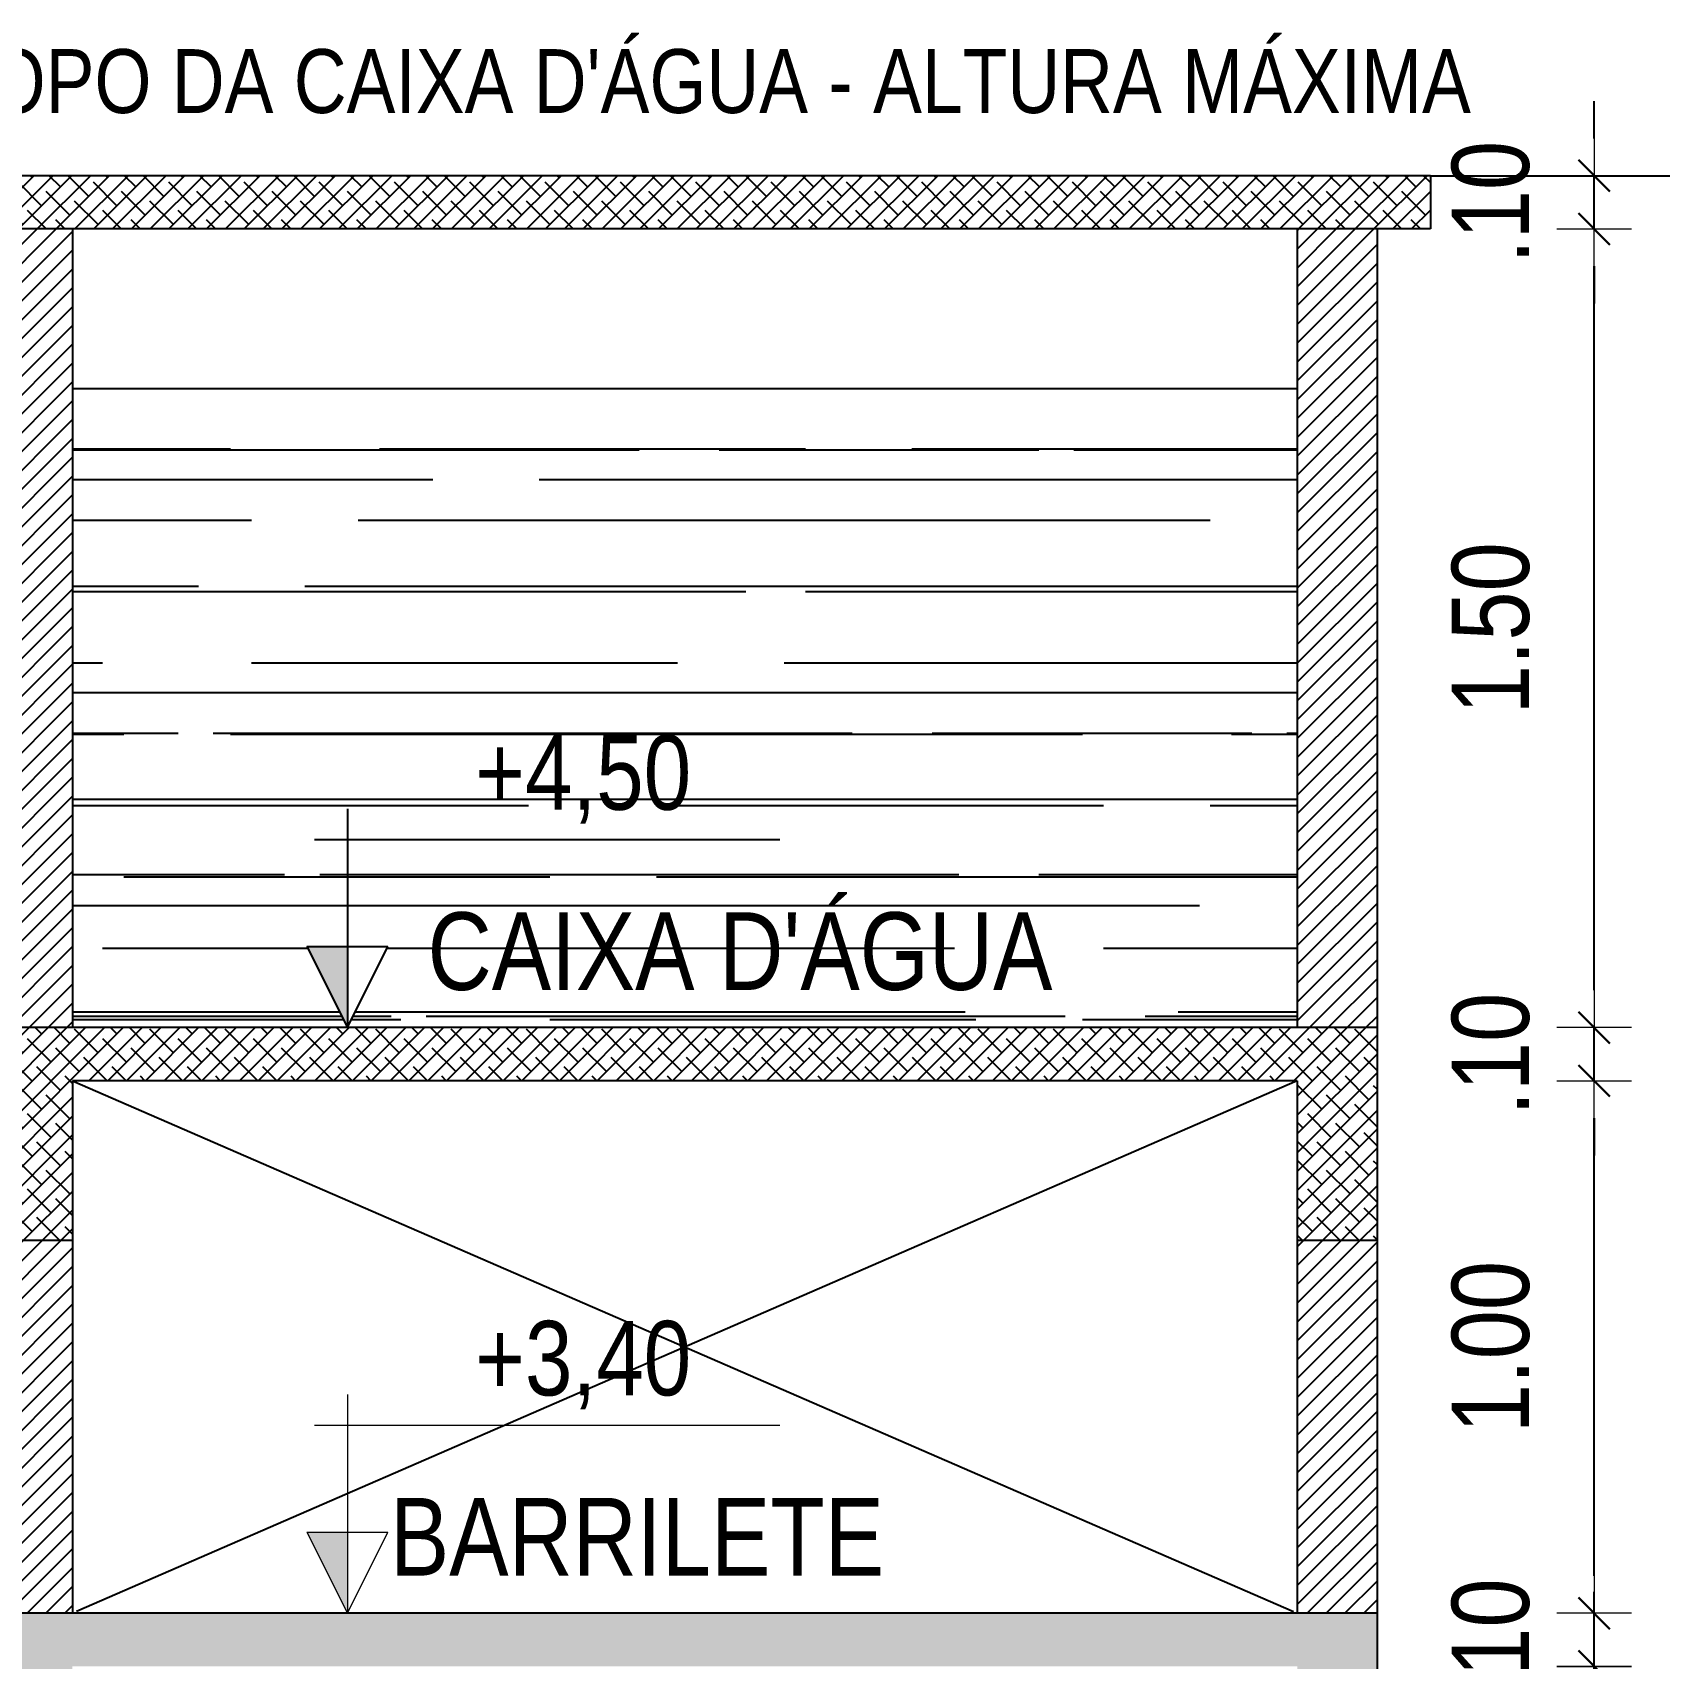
# Model space of a CAD drawing. Header units: millimetres. Extents: x -6300 to 1991, y -4770 to 4545.
# Drawn here: x 1439.665 to 1442.72, y 111.393 to 114.447 of the extents above; entities that cross this region are included whole.
import ezdxf
from ezdxf.enums import TextEntityAlignment as Align

# ---------------------------------------------------------------- set-up
doc = ezdxf.new("R2010")
doc.units = ezdxf.units.MM
doc.header["$LTSCALE"] = 20
doc.header["$MEASUREMENT"] = 0
doc.linetypes.add('HIDDEN2', pattern=[0.1875, 0.125, -0.0625])
doc.layers.get('0').update_dxf_attribs({"linetype": 'CONTINUOUS'})
doc.layers.get('DEFPOINTS').update_dxf_attribs({"linetype": 'CONTINUOUS'})
for name, color, linetype in [('COTA', 7, 'CONTINUOUS'), ('E-hatch', 8, 'CONTINUOUS'), ('E-txt-g', 3, 'CONTINUOUS')]:
    doc.layers.add(name, color=color, linetype=linetype)
for name, color, linetype, lineweight in [('E-Cta-W', 7, 'CONTINUOUS', 20), ('E-Pen-C', 4, 'CONTINUOUS', 15), ('E-Pen-G', 3, 'CONTINUOUS', 30), ('E-Txt-W', 7, 'CONTINUOUS', 20)]:
    doc.layers.add(name, color=color, linetype=linetype, lineweight=lineweight)
doc.styles.add('F2', font='ARIALN.TTF')
doc.styles.add('REG60', font='romans.shx', dxfattribs={"width": 0.8, "height": 0.15})
doc.styles.add('REG80', font='romans.shx', dxfattribs={"width": 0.8, "height": 0.2})
doc.dimstyles.new('DIMENSION-1', dxfattribs={"dimtxt": 0.145, "dimasz": 0.07, "dimexe": 1, "dimexo": 0, "dimgap": 0.12, "dimtad": 1, "dimzin": 7, "dimdsep": 46, "dimtxsty": 'F2', "dimblk1": 'TRACO', "dimblk2": 'TRACO', "dimsah": 1, "dimcen": 1, "dimse1": 1, "dimse2": 1, "dimclrd": 4, "dimclre": 256, "dimclrt": 4, "dimadec": 8, "dimazin": 0, "dimtfac": 1, "dimtix": 1, "dimtmove": 2, "dimatfit": 3, "dimldrblk": 'TRACO', "dimfxl": 1, "dimtolj": 1, "dimtzin": 0, "dimarcsym": 0})
pattern_1 = [(45, (-11.583633, 122.60639), (-0.01767766953, 0.01767766953), []), (135, (-11.583633, 122.60639), (-0.0530330086, 0.01767766953), [0.0625, -0.0375])]

# ---------------------------------------------------------------- blocks, each defined once
blk = doc.blocks.new('TXT-AMB75')
at = {"layer": 'E-txt-g', "style": 'REG80', "width": 0.8, "flags": 8}
blk.add_attdef('TXT', text='', height=0.2, dxfattribs=at).set_placement((0.0055, 0.2964), align=Align.CENTER)
at = {"layer": 'E-Txt-W', "style": 'REG60', "width": 0.8, "flags": 8}
blk.add_attdef('TXT', text='', height=0.15, dxfattribs=at).set_placement((0.0055, 0.0271), align=Align.CENTER)
blk = doc.blocks.new('Ind-Nivel-CT2')
at = {"color": 4}
for p, q in [((0, 0.5868), (0, 0)), ((-0.0885, 0.5046), (1.16, 0.5046)), ((-0.1089, 0.2177), (0, 0)), ((-0.1089, 0.2177), (0.1089, 0.2177)), ((0, 0), (0.1089, 0.2177))]:
    blk.add_line(p, q, dxfattribs=at)
blk.add_solid([(-0.1089, 0.2177), (0, 0.2177), (0, 0)], dxfattribs=at)
at = {"color": 4, "style": 'F2'}
blk.add_attdef('NIVEL1', (0.1617, 0.6014), '', height=0.2, dxfattribs=at)
blk = doc.blocks.new('TRACO')
at = {"layer": 'E-Pen-C'}
for p, q in [((0, 1), (0, -1)), ((-1, 0), (1, 0))]:
    blk.add_line(p, q, dxfattribs=at)
at = {"layer": 'E-Pen-G'}
blk.add_line((-0.424, -0.424), (0.424, 0.424), dxfattribs=at)
blk = doc.blocks.new('*D706')
at = {"layer": 'COTA', "color": 4, "linetype": 'Continuous', "lineweight": -2}
for p, q in [((1442.5979, 111.4475), (1442.5979, 111.5175)), ((1442.5979, 111.0775), (1442.5979, 111.3775)), ((1442.5979, 111.0075), (1442.5979, 110.9375))]:
    blk.add_line(p, q, dxfattribs=at)
at = {"layer": 'DEFPOINTS', "color": 0, "linetype": 'Continuous'}
for p in [(1442.0403, 111.3775), (1442.5979, 111.3775), (1442.1903, 111.0775)]:
    blk.add_point(p, dxfattribs=at)
at = {"layer": 'COTA', "color": 4, "linetype": 'Continuous', "lineweight": -2, "xscale": 0.07, "yscale": 0.07, "zscale": 0.07}
for p, rotation in [((1442.5979, 111.3775), 270), ((1442.5979, 111.0775), 90)]:
    blk.add_blockref('TRACO', p, dxfattribs=dict(at, rotation=rotation))
at = {"layer": 'COTA', "color": 4, "linetype": 'Continuous', "insert": (1442.4039, 111.2275), "char_height": 0.145, "attachment_point": 5, "rotation": 90, "style": 'F2'}
blk.add_mtext('\\A1;.30', dxfattribs=at)
blk = doc.blocks.new('*D707')
at = {"layer": 'COTA', "color": 4, "linetype": 'Continuous', "lineweight": -2}
for p, q in [((1442.5979, 111.5475), (1442.5979, 111.6175)), ((1442.5979, 111.3775), (1442.5979, 111.4775)), ((1442.5979, 111.3075), (1442.5979, 111.2375))]:
    blk.add_line(p, q, dxfattribs=at)
at = {"layer": 'DEFPOINTS', "color": 0, "linetype": 'Continuous'}
for p in [(1442.1903, 111.4775), (1442.5979, 111.4775), (1442.0403, 111.3775)]:
    blk.add_point(p, dxfattribs=at)
at = {"layer": 'COTA', "color": 4, "linetype": 'Continuous', "lineweight": -2, "xscale": 0.07, "yscale": 0.07, "zscale": 0.07}
for p, rotation in [((1442.5979, 111.4775), 270), ((1442.5979, 111.3775), 90)]:
    blk.add_blockref('TRACO', p, dxfattribs=dict(at, rotation=rotation))
at = {"layer": 'COTA', "color": 4, "linetype": 'Continuous', "insert": (1442.4039, 111.4275), "char_height": 0.145, "attachment_point": 5, "rotation": 90, "style": 'F2'}
blk.add_mtext('\\A1;.10', dxfattribs=at)
blk = doc.blocks.new('*D708')
at = {"layer": 'COTA', "color": 4, "linetype": 'Continuous', "lineweight": -2}
blk.add_line((1442.5979, 111.5475), (1442.5979, 112.4075), dxfattribs=at)
at = {"layer": 'DEFPOINTS', "color": 0, "linetype": 'Continuous'}
for p in [(1442.0403, 112.4775), (1442.5979, 112.4775), (1442.1903, 111.4775)]:
    blk.add_point(p, dxfattribs=at)
at = {"layer": 'COTA', "color": 4, "linetype": 'Continuous', "lineweight": -2, "xscale": 0.07, "yscale": 0.07, "zscale": 0.07}
for p, rotation in [((1442.5979, 112.4775), 90), ((1442.5979, 111.4775), 270)]:
    blk.add_blockref('TRACO', p, dxfattribs=dict(at, rotation=rotation))
at = {"layer": 'COTA', "color": 4, "linetype": 'Continuous', "insert": (1442.4039, 111.9775), "char_height": 0.145, "attachment_point": 5, "rotation": 90, "style": 'F2'}
blk.add_mtext('\\A1;1.00', dxfattribs=at)
blk = doc.blocks.new('*D709')
at = {"layer": 'COTA', "color": 4, "linetype": 'Continuous', "lineweight": -2}
for p, q in [((1442.5979, 112.6475), (1442.5979, 112.7175)), ((1442.5979, 112.4775), (1442.5979, 112.5775)), ((1442.5979, 112.4075), (1442.5979, 112.3375))]:
    blk.add_line(p, q, dxfattribs=at)
at = {"layer": 'DEFPOINTS', "color": 0, "linetype": 'Continuous'}
for p in [(1442.1903, 112.5775), (1442.5979, 112.5775), (1442.0403, 112.4775)]:
    blk.add_point(p, dxfattribs=at)
at = {"layer": 'COTA', "color": 4, "linetype": 'Continuous', "lineweight": -2, "xscale": 0.07, "yscale": 0.07, "zscale": 0.07}
for p, rotation in [((1442.5979, 112.5775), 270), ((1442.5979, 112.4775), 90)]:
    blk.add_blockref('TRACO', p, dxfattribs=dict(at, rotation=rotation))
at = {"layer": 'COTA', "color": 4, "linetype": 'Continuous', "insert": (1442.4039, 112.5275), "char_height": 0.145, "attachment_point": 5, "rotation": 90, "style": 'F2'}
blk.add_mtext('\\A1;.10', dxfattribs=at)
blk = doc.blocks.new('*D710')
at = {"layer": 'COTA', "color": 4, "linetype": 'Continuous', "lineweight": -2}
blk.add_line((1442.5979, 112.6475), (1442.5979, 114.0075), dxfattribs=at)
at = {"layer": 'DEFPOINTS', "color": 0, "linetype": 'Continuous'}
for p in [(1442.0403, 114.0775), (1442.5979, 114.0775), (1442.1903, 112.5775)]:
    blk.add_point(p, dxfattribs=at)
at = {"layer": 'COTA', "color": 4, "linetype": 'Continuous', "lineweight": -2, "xscale": 0.07, "yscale": 0.07, "zscale": 0.07}
for p, rotation in [((1442.5979, 114.0775), 90), ((1442.5979, 112.5775), 270)]:
    blk.add_blockref('TRACO', p, dxfattribs=dict(at, rotation=rotation))
at = {"layer": 'COTA', "color": 4, "linetype": 'Continuous', "insert": (1442.4039, 113.3275), "char_height": 0.145, "attachment_point": 5, "rotation": 90, "style": 'F2'}
blk.add_mtext('\\A1;1.50', dxfattribs=at)
blk = doc.blocks.new('*D711')
at = {"layer": 'COTA', "color": 4, "linetype": 'Continuous', "lineweight": -2}
for p, q in [((1442.5979, 114.2475), (1442.5979, 114.3175)), ((1442.5979, 114.0775), (1442.5979, 114.1775)), ((1442.5979, 114.0075), (1442.5979, 113.9375))]:
    blk.add_line(p, q, dxfattribs=at)
at = {"layer": 'DEFPOINTS', "color": 0, "linetype": 'Continuous'}
for p in [(1442.2903, 114.1775), (1442.5979, 114.1775), (1442.0403, 114.0775)]:
    blk.add_point(p, dxfattribs=at)
at = {"layer": 'COTA', "color": 4, "linetype": 'Continuous', "lineweight": -2, "xscale": 0.07, "yscale": 0.07, "zscale": 0.07}
for p, rotation in [((1442.5979, 114.1775), 270), ((1442.5979, 114.0775), 90)]:
    blk.add_blockref('TRACO', p, dxfattribs=dict(at, rotation=rotation))
at = {"layer": 'COTA', "color": 4, "linetype": 'Continuous', "insert": (1442.4039, 114.1275), "char_height": 0.145, "attachment_point": 5, "rotation": 90, "style": 'F2'}
blk.add_mtext('\\A1;.10', dxfattribs=at)
blk = doc.blocks.new('*D712')
at = {"layer": 'COTA', "color": 4, "linetype": 'Continuous', "lineweight": -2}
blk.add_line((1442.986, 114.1075), (1442.986, 108.0475), dxfattribs=at)
at = {"layer": 'DEFPOINTS', "color": 0, "linetype": 'Continuous'}
for p in [(1442.2903, 114.1775), (1442.1903, 107.9775), (1442.986, 107.9775)]:
    blk.add_point(p, dxfattribs=at)
at = {"layer": 'COTA', "color": 4, "linetype": 'Continuous', "lineweight": -2, "xscale": 0.07, "yscale": 0.07, "zscale": 0.07}
for p, rotation in [((1442.986, 114.1775), 90), ((1442.986, 107.9775), 270)]:
    blk.add_blockref('TRACO', p, dxfattribs=dict(at, rotation=rotation))
at = {"layer": 'COTA', "color": 4, "linetype": 'Continuous', "insert": (1442.792, 111.0775), "char_height": 0.145, "attachment_point": 5, "rotation": 90, "style": 'F2'}
blk.add_mtext('\\A1;6.20', dxfattribs=at)

msp = doc.modelspace()

# ---------------------------------------------------------------- hatches: boundary and pattern name
at = {"layer": 'COTA', "linetype": 'Continuous'}
h = msp.add_hatch(dxfattribs=at)
h.set_pattern_fill('ANSI38', color=8, scale=0.2, style=0)
h.set_pattern_definition(pattern_1)
h.paths.add_polyline_path([(1442.2903, 114.1775), (1439.4903, 114.1775), (1439.4903, 114.0775), (1442.2903, 114.0775)])
h.paths.add_polyline_path([(1442.1903, 112.5775), (1439.5903, 112.5775), (1439.5903, 112.1775), (1439.7403, 112.1775), (1439.7403, 112.4775), (1442.0403, 112.4775), (1442.0403, 112.1775), (1442.1903, 112.1775)])
h = msp.add_hatch(dxfattribs=at)
h.set_pattern_fill('ANSI31', color=8, scale=0.2, style=0)
h.set_pattern_definition([(45, (-11.583633, 122.60639), (-0.01767766953, 0.01767766953), [])])
h.paths.add_polyline_path([(1442.1903, 111.0775), (1442.0403, 111.0775), (1442.0403, 110.5775), (1442.1903, 110.5775)])
h.paths.add_polyline_path([(1442.1903, 110.0775), (1442.0403, 110.0775), (1442.0403, 108.0775), (1442.1903, 108.0775)])
h.paths.add_polyline_path([(1442.1903, 112.1775), (1442.0403, 112.1775), (1442.0403, 111.4775), (1442.1903, 111.4775)])
h.paths.add_polyline_path([(1439.7403, 112.1775), (1439.5903, 112.1775), (1439.5903, 111.4775), (1439.7403, 111.4775)])
h.paths.add_polyline_path([(1439.7403, 114.0775), (1439.5903, 114.0775), (1439.5903, 112.5775), (1439.7403, 112.5775)])
h.paths.add_polyline_path([(1442.1903, 114.0775), (1442.0403, 114.0775), (1442.0403, 112.5775), (1442.1903, 112.5775)])
h = msp.add_hatch(dxfattribs=at)
h.set_pattern_fill('ANSI38', color=8, scale=0.2, style=0)
h.set_pattern_definition(pattern_1)
h.paths.add_polyline_path([(1442.1903, 111.4775), (1442.1903, 111.0775), (1442.0403, 111.0775), (1442.0403, 111.3775), (1439.7403, 111.3775), (1439.7403, 111.0775), (1439.5903, 111.0775), (1439.5903, 111.3775), (1437.3903, 111.3775), (1437.3903, 111.0775), (1437.2403, 111.0775), (1437.2403, 111.3775), (1426.6936, 111.3775), (1426.6947, 111.0775), (1426.5447, 111.0775), (1426.5436, 111.4775)])
h.paths.add_polyline_path([(1433.9903, 111.0775), (1433.8403, 111.0775), (1433.8403, 111.3775), (1433.9903, 111.3775)], flags=17)
h.paths.add_polyline_path([(1432.3903, 111.0775), (1432.2403, 111.0775), (1432.2403, 111.3775), (1432.3903, 111.3775)], flags=17)
at = {"layer": 'E-hatch'}
h = msp.add_hatch(dxfattribs=at)
h.set_pattern_fill('AR-RROOF', color=256, scale=0.2, style=0)
h.set_pattern_definition([(0, (-11.58363, 122.60639), (0.44, 0.2), [3, -0.4, 1, -0.2]), (0, (-11.31763, 122.7064), (-0.2, 0.266), [0.6, -0.066, 1.2, -0.15]), (0, (-11.48363, 122.77639), (1.04, 0.134), [1.6, -0.28, 0.8, -0.2])])
h.paths.add_polyline_path([(1439.7403, 113.7775), (1439.7403, 112.5775), (1440.2565, 112.5775), (1440.1803, 112.7299), (1440.3327, 112.7299), (1440.2565, 112.5775), (1442.0403, 112.5775), (1442.0403, 113.7775)])
h.paths.add_polyline_path([(1440.3605, 112.5992), (1441.6274, 112.5992), (1441.6274, 112.8783), (1440.3605, 112.8783)], flags=24)

# ---------------------------------------------------------------- linework, layer by layer
at = {"layer": 'COTA', "color": 5, "linetype": 'Continuous'}
for p, q in [((1442.2903, 114.1775, -21.271), (1439.4903, 114.1775, -21.271)), ((1442.2903, 114.1775, -19.4414), (1442.2903, 114.0775, -19.4414)), ((1442.2903, 114.0775, -21.271), (1439.4903, 114.0775, -21.271)), ((1439.7403, 114.0775, -21.271), (1439.7403, 112.5775, -21.271)), ((1442.0403, 114.0775, -21.271), (1442.0403, 112.5775, -21.271)), ((1442.1903, 114.0775, -19.4414), (1442.1903, 110.5775, -19.4414)), ((1442.1903, 112.5775, -21.271), (1439.5903, 112.5775, -21.271)), ((1439.7403, 112.4775, -21.271), (1439.7403, 111.4775, -21.271)), ((1442.0403, 112.4775, -21.271), (1439.7403, 112.4775, -21.271)), ((1442.0403, 112.4775, -21.271), (1442.0403, 111.4775, -21.271)), ((1439.7403, 112.1775, -21.271), (1439.5903, 112.1775, -21.271)), ((1442.1903, 112.1775, -21.271), (1442.0403, 112.1775, -21.271)), ((1442.1903, 111.4775, -21.271), (1426.5436, 111.4775, -21.271))]:
    msp.add_line(p, q, dxfattribs=at)
at = {"layer": 'COTA', "color": 8, "linetype": 'HIDDEN2'}
for p, q in [((1442.2903, 114.1775, -19.4414), (1444.7413, 114.1775, -19.4414)), ((1439.7403, 112.4775, -21.271), (1442.0403, 111.4775, -21.271)), ((1442.0403, 112.4775, -21.271), (1439.7403, 111.4775, -21.271))]:
    msp.add_line(p, q, dxfattribs=at)
at = {"layer": 'COTA', "color": 7, "linetype": 'Continuous'}
msp.add_line((1442.0403, 113.7775, -21.271), (1439.7403, 113.7775, -21.271), dxfattribs=at)

# ---------------------------------------------------------------- block references
ref = msp.add_blockref('TXT-AMB75', (1440.99, 112.4321, -15.6686), dxfattribs=dict(xscale=0.7290000000000001, yscale=0.7290000000000001, zscale=0.7290000000000001))
ref.add_attrib('TXT', "CAIXA D'ÁGUA", dxfattribs={"layer": 'E-txt-g', "color": 2, "height": 0.1458, "style": 'F2'}).set_placement((1440.9939, 112.6482, -15.6686), align=Align.CENTER)
ref = msp.add_blockref('TXT-AMB75', (1440.7964, 111.3321, -15.6686), dxfattribs=dict(xscale=0.7290000000000001, yscale=0.7290000000000001, zscale=0.7290000000000001))
ref.add_attrib('TXT', 'BARRILETE', dxfattribs={"layer": 'E-txt-g', "color": 2, "height": 0.1458, "style": 'F2'}).set_placement((1440.8004, 111.5482, -15.6686), align=Align.CENTER)
ref = msp.add_blockref('Ind-Nivel-CT2', (1440.2565, 112.5775, -21.4889), dxfattribs=dict(at, xscale=0.7, yscale=0.7, zscale=0.7))
ref.add_attrib('NIVEL1', '+4,50', (1440.4964, 112.9866, -21.4889), dxfattribs={"layer": '0', "height": 0.14, "style": 'F2'})
at = {"layer": 'E-Cta-W'}
ref = msp.add_blockref('Ind-Nivel-CT2', (1440.2565, 111.4775, -21.4889), dxfattribs=dict(at, xscale=0.7, yscale=0.7, zscale=0.7))
ref.add_attrib('NIVEL1', '+3,40', (1440.4964, 111.8866, -21.4889), dxfattribs={"layer": '0', "height": 0.14, "style": 'F2'})

# ---------------------------------------------------------------- texts
at = {"color": 7, "style": 'F2'}
msp.add_text("TOPO DA CAIXA D'ÁGUA - ALTURA MÁXIMA", height=0.12, dxfattribs=at).set_placement((1439.499, 114.2953, -28.7053))

# ---------------------------------------------------------------- dimensions: what is measured, and where the dimension line sits
at = {"layer": 'COTA', "color": 7, "linetype": 'Continuous'}
for base, p1, p2, picture, middle in [((1442.5979, 114.1775, -21.271), (1442.0403, 114.0775, -21.271), (1442.2903, 114.1775, -21.271), '*D711', (1442.4039, 114.1275, -21.271)), ((1442.986, 107.9775, -21.271), (1442.2903, 114.1775, -21.271), (1442.1903, 107.9775, -21.271), '*D712', (1442.792, 111.0775, -21.271)), ((1442.5979, 114.0775, -21.271), (1442.1903, 112.5775, -21.271), (1442.0403, 114.0775, -21.271), '*D710', (1442.4039, 113.3275, -21.271)), ((1442.5979, 112.5775, -21.271), (1442.0403, 112.4775, -21.271), (1442.1903, 112.5775, -21.271), '*D709', (1442.4039, 112.5275, -21.271)), ((1442.5979, 112.4775, -21.271), (1442.1903, 111.4775, -21.271), (1442.0403, 112.4775, -21.271), '*D708', (1442.4039, 111.9775, -21.271)), ((1442.5979, 111.4775, -21.271), (1442.0403, 111.3775, -21.271), (1442.1903, 111.4775, -21.271), '*D707', (1442.4039, 111.4275, -21.271)), ((1442.5979, 111.3775, -21.271), (1442.1903, 111.0775, -21.271), (1442.0403, 111.3775, -21.271), '*D706', (1442.4039, 111.2275, -21.271))]:
    dim = msp.add_linear_dim(base=base, p1=p1, p2=p2, angle=90, dimstyle='DIMENSION-1', override={"dimadec": 0, "dimfxl": 0.06}, dxfattribs=at)
    dim.commit()
    dim.dimension.update_dxf_attribs({"geometry": picture, "text_midpoint": middle})

doc.saveas('drawing.dxf')
